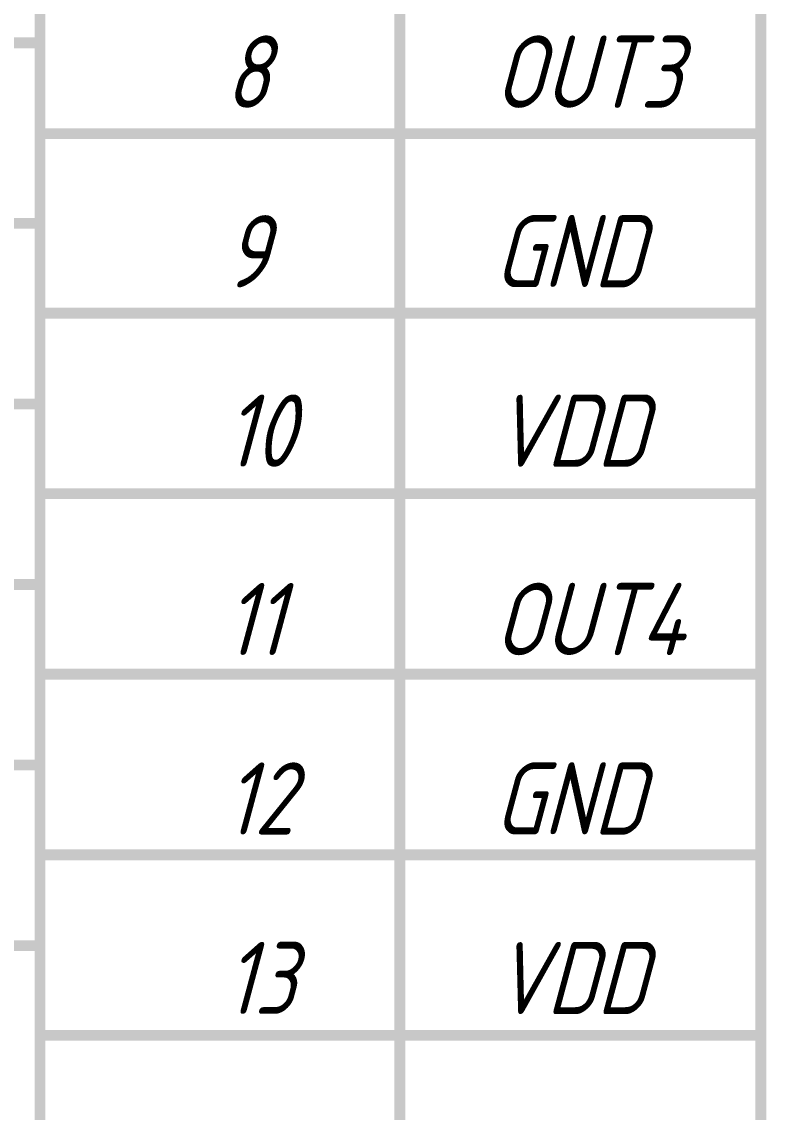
# Paper-space layout 'Layout1' of a CAD drawing. Extents: x -1 to 840, y -1 to 593.
# Drawn here: x 705.19 to 725.82, y 256.37 to 286.57 of the extents above; entities that cross this region are included whole.
import ezdxf

# ---------------------------------------------------------------- set-up
doc = ezdxf.new("R2010")
doc.units = 0
doc.header["$MEASUREMENT"] = 0
doc.layers.add('Sheet', color=255, linetype='CONTINUOUS')
doc.styles.add('GOST type A0', font='', dxfattribs={"oblique": 15, "height": 3.5})
doc.styles.get('GOST type A0').set_extended_font_data('GOST type A')

psp = doc.layouts.get("Layout1")

# ---------------------------------------------------------------- linework, layer by layer
at = {"layer": 'Sheet', "color": 7, "const_width": 0.3}
psp.add_lwpolyline([(705.698, 328.489), (725.667, 328.489), (725.667, 203.476), (705.698, 203.476), (705.698, 328.489)], close=True, dxfattribs=at)
for points in [[(715.667, 328.489), (715.667, 203.476)], [(705.698, 285.99), (703.183, 285.99)], [(705.698, 283.473), (725.667, 283.473)], [(705.698, 280.988), (703.183, 280.988)], [(705.698, 278.503), (725.667, 278.503)], [(705.698, 275.986), (703.183, 275.986)], [(705.698, 273.501), (725.667, 273.501)], [(705.698, 270.985), (703.183, 270.985)], [(705.698, 268.499), (725.667, 268.499)], [(705.698, 265.983), (703.183, 265.983)], [(705.698, 263.497), (725.667, 263.497)], [(705.698, 260.981), (703.183, 260.981)], [(705.698, 258.496), (725.667, 258.496)]]:
    psp.add_lwpolyline(points, dxfattribs=at)

# ---------------------------------------------------------------- texts
at = {"layer": 'Sheet', "color": 7, "style": 'GOST type A0', "oblique": 15}
for s, p in [('8', (710.822, 284.188)), ('OUT3', (718.276, 284.188)), ('9', (710.822, 279.217)), ('GND', (718.276, 279.217)), ('10', (710.822, 274.247)), ('VDD', (718.276, 274.247)), ('11', (710.822, 269.027)), ('OUT4', (718.276, 269.027)), ('12', (710.822, 264.057)), ('GND', (718.276, 264.057)), ('13', (710.822, 259.086)), ('VDD', (718.276, 259.086))]:
    psp.add_text(s, height=2, dxfattribs=at).set_placement(p)

doc.saveas('drawing.dxf')
